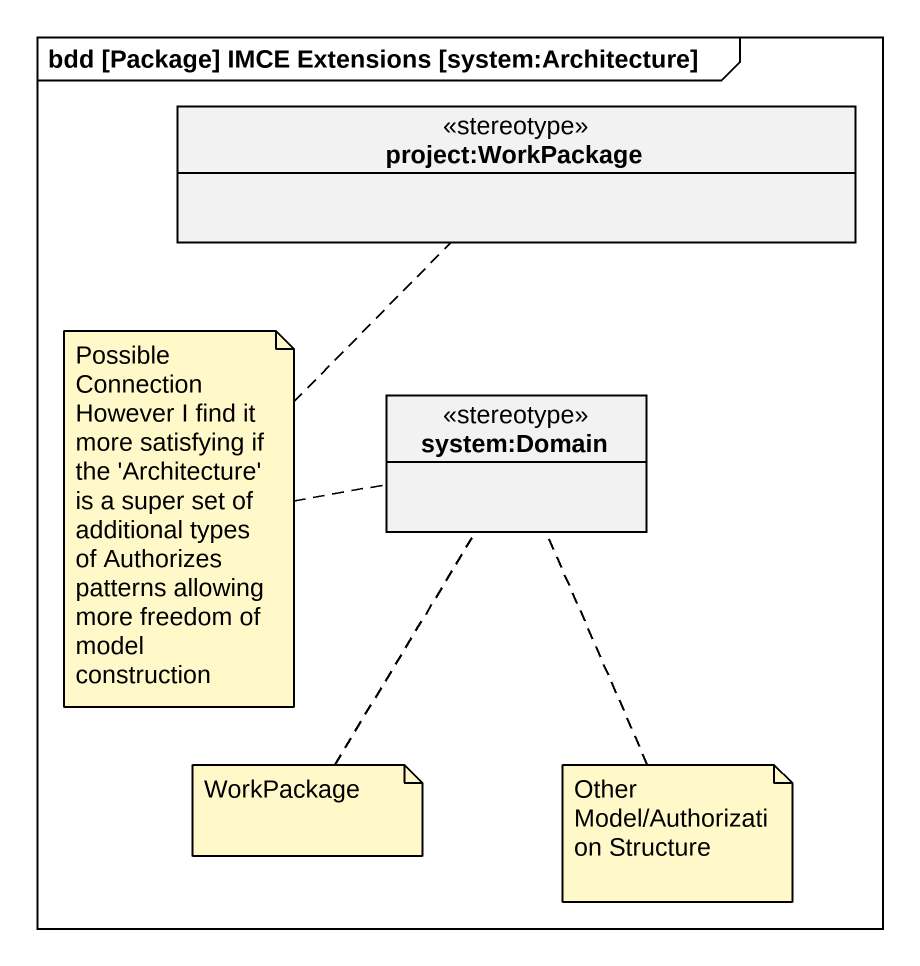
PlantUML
@startuml
mainframe bdd [Package] IMCE Extensions [system:Architecture]
hide circle
hide empty members
class "project:WorkPackage" as project_WorkPackage <<stereotype>>
class "system:Domain" as system_Domain <<stereotype>>
note as N1
  Possible Connection However I find it more satisfying if the 'Architecture' is a super set of additional types of Authorizes patterns allowing more freedom of model construction
end note
N1 .. system_Domain
N1 .. project_WorkPackage
note bottom of system_Domain : WorkPackage
note bottom of system_Domain : Other Model/Authorization Structure
@enduml
